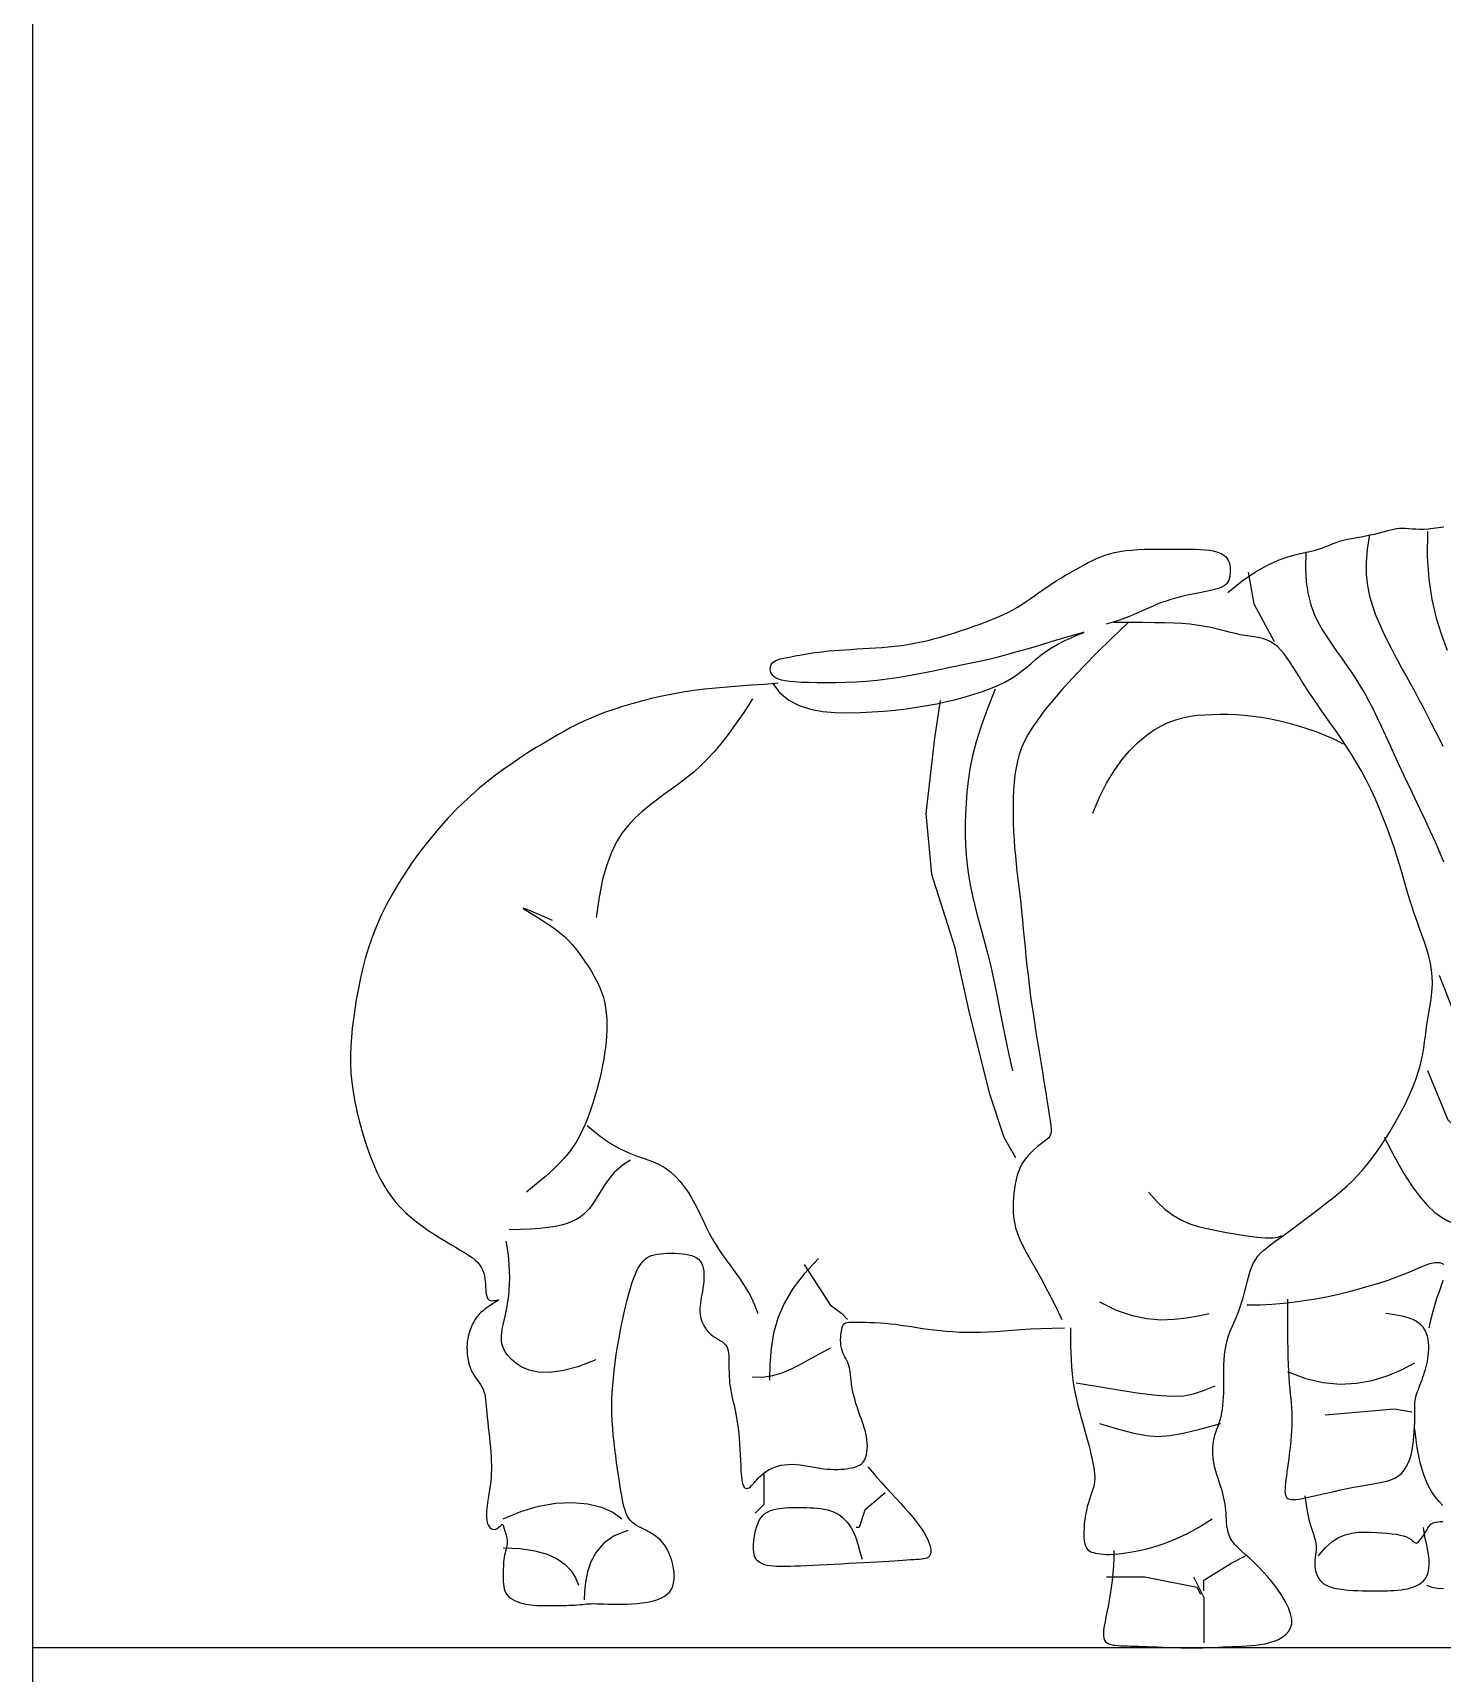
# Model space of a CAD drawing. Extents: x 537 to 6825, y 5093 to 9063.
# Drawn here: x 5334.6 to 5669.6, y 6964.2 to 7354 of the extents above; entities that cross this region are included whole.
import ezdxf

# ---------------------------------------------------------------- set-up
doc = ezdxf.new("R2010")
doc.units = 0
doc.header["$LTSCALE"] = 100
doc.header["$MEASUREMENT"] = 0
for name, color, linetype in [('3', 3, 'CONTINUOUS'), ('4', 4, 'CONTINUOUS'), ('7', 7, 'CONTINUOUS')]:
    doc.layers.add(name, color=color, linetype=linetype)

# ---------------------------------------------------------------- blocks, each defined once
blk = doc.blocks.new('-环境-04')
at = {"layer": '3'}
for points in [[(-96.05, 229.18), (-96.07, 223.93), (-95.73, 219.15), (-95.08, 214.82), (-94.18, 210.89), (-93.1, 207.34), (-91.89, 204.11)], [(-108.29, 228.57), (-108.82, 225.49), (-109.04, 222.68), (-108.99, 220.11), (-108.73, 217.74), (-108.28, 215.55), (-107.69, 213.52), (-107, 211.61), (-106.25, 209.81), (-105.48, 208.09), (-104.69, 206.43), (-103.88, 204.82), (-103.05, 203.24), (-102.21, 201.68), (-101.36, 200.12), (-100.49, 198.56), (-99.62, 196.97), (-98.74, 195.35), (-97.85, 193.7), (-96.96, 192.03), (-96.09, 190.36), (-95.22, 188.69), (-94.38, 187.03), (-93.57, 185.41), (-92.78, 183.82)], [(-121.77, 224.9), (-121.86, 221.48), (-121.7, 218.51), (-121.31, 215.94), (-120.75, 213.7), (-120.02, 211.73), (-119.18, 209.98), (-118.26, 208.37), (-117.28, 206.86), (-116.27, 205.38), (-115.26, 203.92), (-114.24, 202.46), (-113.22, 201.01), (-112.21, 199.54), (-111.22, 198.04), (-110.25, 196.51), (-109.32, 194.93), (-108.41, 193.29), (-107.54, 191.6), (-106.67, 189.83), (-105.81, 188), (-104.93, 186.09), (-104.02, 184.09), (-103.07, 182.01), (-102.07, 179.84), (-101.01, 177.58), (-99.9, 175.26), (-98.76, 172.89), (-97.63, 170.5), (-96.51, 168.14), (-95.44, 165.81), (-94.43, 163.55), (-93.5, 161.39), (-92.67, 159.35)], [(-134.01, 220.62), (-132.79, 213.89), (-128.5, 205.94)], [(-159.35, 209.94), (-162.84, 206.63), (-165.97, 203.56), (-168.77, 200.73), (-171.25, 198.11), (-173.44, 195.7), (-175.34, 193.49), (-176.98, 191.46), (-178.38, 189.61), (-179.55, 187.9), (-180.52, 186.32), (-181.31, 184.84), (-181.94, 183.42), (-182.44, 182.03), (-182.82, 180.64), (-183.11, 179.22), (-183.33, 177.73), (-183.5, 176.16), (-183.62, 174.51), (-183.7, 172.79), (-183.74, 171.04), (-183.74, 169.27), (-183.7, 167.48), (-183.63, 165.71), (-183.53, 163.97), (-183.4, 162.27), (-183.25, 160.61), (-183.08, 158.97), (-182.9, 157.33), (-182.7, 155.69), (-182.5, 154.04), (-182.3, 152.35), (-182.1, 150.62), (-181.92, 148.83), (-181.74, 147), (-181.56, 145.12), (-181.38, 143.2), (-181.19, 141.26), (-181, 139.29), (-180.79, 137.31), (-180.57, 135.33), (-180.33, 133.34), (-180.08, 131.35), (-179.8, 129.35), (-179.51, 127.34), (-179.21, 125.32), (-178.89, 123.27), (-178.57, 121.21), (-178.23, 119.12), (-177.88, 117.01), (-177.53, 114.91), (-177.19, 112.85), (-176.86, 110.88), (-176.56, 109.02), (-176.29, 107.32), (-176.06, 105.82), (-175.88, 104.55), (-175.76, 103.53), (-175.69, 102.73), (-175.7, 102.12), (-175.78, 101.65), (-175.93, 101.29), (-176.17, 100.98), (-176.49, 100.68), (-176.9, 100.37), (-177.4, 99.99), (-177.98, 99.55), (-178.61, 99.04), (-179.26, 98.48), (-179.92, 97.86), (-180.56, 97.18), (-181.16, 96.46), (-181.7, 95.68), (-182.15, 94.85), (-182.53, 93.98), (-182.84, 93.08), (-183.09, 92.15), (-183.28, 91.19), (-183.43, 90.22), (-183.55, 89.23), (-183.64, 88.24), (-183.7, 87.24), (-183.73, 86.24), (-183.71, 85.21), (-183.62, 84.16), (-183.45, 83.07), (-183.19, 81.93), (-182.81, 80.73), (-182.31, 79.47), (-181.66, 78.12), (-180.88, 76.65), (-179.96, 75.01), (-178.9, 73.15), (-177.72, 71.02), (-176.41, 68.58), (-174.98, 65.77), (-173.43, 62.55)], [(-187.51, 195.87), (-189.17, 191.75), (-190.49, 188.06), (-191.53, 184.74), (-192.3, 181.74), (-192.87, 179), (-193.26, 176.46), (-193.52, 174.07), (-193.69, 171.77), (-193.8, 169.51), (-193.85, 167.28), (-193.84, 165.09), (-193.77, 162.92), (-193.64, 160.78), (-193.44, 158.66), (-193.17, 156.57), (-192.82, 154.49), (-192.4, 152.44), (-191.92, 150.39), (-191.4, 148.34), (-190.84, 146.29), (-190.26, 144.22), (-189.68, 142.13), (-189.12, 140), (-188.58, 137.83), (-188.09, 135.59), (-187.61, 133.27), (-187.12, 130.82), (-186.61, 128.19), (-186.05, 125.35), (-185.42, 122.25), (-184.69, 118.87), (-183.84, 115.15)], [(-238.89, 193.81), (-240.74, 190.96), (-242.44, 188.45), (-244.04, 186.25), (-245.54, 184.3), (-247, 182.58), (-248.43, 181.03), (-249.86, 179.63), (-251.32, 178.33), (-252.85, 177.1), (-254.41, 175.9), (-256.01, 174.74), (-257.61, 173.57), (-259.21, 172.39), (-260.77, 171.17), (-262.3, 169.89), (-263.76, 168.54), (-265.14, 167.08), (-266.44, 165.44), (-267.64, 163.55), (-268.74, 161.33), (-269.73, 158.7), (-270.6, 155.58), (-271.35, 151.89), (-271.97, 147.56)], [(-199.15, 193.43), (-200.37, 185.48), (-202.21, 169.58), (-200.99, 156.73), (-196.09, 141.44), (-193.02, 127.38), (-188.74, 110.25), (-185.68, 101.08), (-183.23, 96.8)], [(-166.88, 169.61), (-165.45, 172.99), (-163.94, 175.97), (-162.36, 178.6), (-160.73, 180.88), (-159.07, 182.85), (-157.39, 184.53), (-155.72, 185.94), (-154.08, 187.11), (-152.46, 188.06), (-150.88, 188.81), (-149.32, 189.39), (-147.77, 189.83), (-146.23, 190.14), (-144.68, 190.34), (-143.11, 190.46), (-141.52, 190.53), (-139.89, 190.56), (-138.23, 190.55), (-136.53, 190.48), (-134.78, 190.36), (-132.99, 190.18), (-131.15, 189.93), (-129.26, 189.6), (-127.31, 189.19), (-125.31, 188.68), (-123.31, 188.11), (-121.35, 187.49), (-119.48, 186.83), (-117.76, 186.16), (-116.23, 185.5), (-114.95, 184.87), (-113.96, 184.29)], [(-281.2, 146.95), (-284.57, 148.43), (-286.56, 149.26), (-287.39, 149.54), (-287.3, 149.38), (-286.51, 148.87), (-285.25, 148.11), (-283.75, 147.2), (-282.22, 146.23), (-280.87, 145.3), (-279.7, 144.4), (-278.68, 143.53), (-277.8, 142.68), (-277.01, 141.83), (-276.3, 140.97), (-275.63, 140.1), (-274.98, 139.2), (-274.32, 138.27), (-273.67, 137.29), (-273.04, 136.29), (-272.43, 135.25), (-271.85, 134.19), (-271.33, 133.1), (-270.87, 131.98), (-270.49, 130.84), (-270.18, 129.69), (-269.96, 128.51), (-269.81, 127.33), (-269.72, 126.13), (-269.69, 124.92), (-269.71, 123.7), (-269.78, 122.48), (-269.87, 121.26), (-270, 120.04), (-270.16, 118.81), (-270.35, 117.57), (-270.58, 116.32), (-270.83, 115.05), (-271.12, 113.75), (-271.45, 112.43), (-271.81, 111.07), (-272.22, 109.68), (-272.66, 108.26), (-273.14, 106.83), (-273.66, 105.41), (-274.23, 104.01), (-274.84, 102.64), (-275.5, 101.32), (-276.2, 100.06), (-276.96, 98.87), (-277.8, 97.72), (-278.77, 96.56), (-279.89, 95.37), (-281.21, 94.1), (-282.76, 92.72), (-284.58, 91.19), (-286.71, 89.46)], [(-93.55, 135.34), (-88.04, 121.28), (-80.69, 110.88), (-73.35, 104.76), (-68.45, 104.15), (-64.77, 104.15), (-62.32, 104.76)], [(-96, 115.16), (-91.72, 104.76), (-85.59, 98.65), (-79.47, 93.75), (-73.96, 93.75), (-70.28, 95.59)], [(-273.85, 103.53), (-271.41, 101.49), (-269.14, 99.91), (-267.03, 98.71), (-265.07, 97.8), (-263.25, 97.09), (-261.58, 96.5), (-260.05, 95.93), (-258.65, 95.32), (-257.37, 94.59), (-256.21, 93.73), (-255.15, 92.77), (-254.18, 91.72), (-253.31, 90.6), (-252.51, 89.44), (-251.77, 88.23), (-251.1, 87.01), (-250.47, 85.79), (-249.86, 84.56), (-249.27, 83.32), (-248.66, 82.08), (-248.02, 80.81), (-247.32, 79.52), (-246.55, 78.21), (-245.69, 76.87), (-244.72, 75.5), (-243.67, 74.07), (-242.58, 72.59), (-241.48, 71.03), (-240.41, 69.38), (-239.4, 67.63), (-238.5, 65.77), (-237.73, 63.77)], [(-105.19, 101.09), (-103, 96.9), (-101.02, 93.42), (-99.2, 90.59), (-97.53, 88.33), (-95.98, 86.55), (-94.51, 85.18), (-93.1, 84.15), (-91.72, 83.36), (-90.34, 82.76), (-88.96, 82.34), (-87.58, 82.1), (-86.2, 82.06), (-84.83, 82.22), (-83.45, 82.58), (-82.07, 83.17), (-80.69, 83.97)], [(-264.67, 96.19), (-265.96, 95.43), (-267.1, 94.56), (-268.11, 93.6), (-268.99, 92.59), (-269.78, 91.54), (-270.48, 90.49), (-271.12, 89.46), (-271.71, 88.49), (-272.27, 87.59), (-272.83, 86.78), (-273.39, 86.03), (-273.99, 85.35), (-274.63, 84.74), (-275.35, 84.18), (-276.16, 83.69), (-277.07, 83.24), (-278.11, 82.85), (-279.3, 82.5), (-280.65, 82.2), (-282.18, 81.95), (-283.9, 81.76), (-285.83, 81.62), (-287.99, 81.54), (-290.39, 81.51)], [(-155.06, 89.46), (-153.26, 87.4), (-151.52, 85.76), (-149.81, 84.49), (-148.09, 83.52), (-146.35, 82.78), (-144.55, 82.21), (-142.67, 81.76), (-140.67, 81.36), (-138.54, 80.95), (-136.36, 80.57), (-134.21, 80.22), (-132.17, 79.96), (-130.33, 79.8), (-128.78, 79.79), (-127.61, 79.94), (-126.89, 80.29)], [(-95.66, 60.72), (-95.22, 62.64), (-94.8, 64.31), (-94.4, 65.76), (-94.02, 67.02), (-93.66, 68.12), (-93.31, 69.1), (-92.98, 69.98), (-92.65, 70.81)], [(-272.02, 53.99), (-275.86, 52.5), (-279.14, 51.63), (-281.92, 51.28), (-284.25, 51.37), (-286.16, 51.79), (-287.71, 52.46), (-288.95, 53.27), (-289.93, 54.14), (-290.69, 54.98), (-291.25, 55.79), (-291.64, 56.57), (-291.89, 57.35), (-292, 58.11), (-292.02, 58.89), (-291.95, 59.69), (-291.82, 60.51), (-291.65, 61.37), (-291.45, 62.27), (-291.24, 63.22), (-291.02, 64.21), (-290.81, 65.26), (-290.62, 66.35), (-290.46, 67.5), (-290.34, 68.72), (-290.27, 69.99), (-290.25, 71.3), (-290.27, 72.64), (-290.34, 73.99), (-290.45, 75.32), (-290.6, 76.62), (-290.79, 77.88), (-291, 79.06)], [(-224.87, 75.39), (-227.95, 72.21), (-230.37, 69.06), (-232.2, 65.92), (-233.52, 62.78), (-234.4, 59.61), (-234.94, 56.39), (-235.21, 53.09), (-235.28, 49.71)], [(-227.93, 74.17), (-222.42, 65.61), (-219.97, 63.77), (-218.74, 62.55)], [(-165.47, 66.22), (-161.91, 64.48), (-158.56, 63.34), (-155.42, 62.7), (-152.46, 62.47), (-149.67, 62.56), (-147.04, 62.87), (-144.56, 63.3), (-142.2, 63.77)], [(-222.42, 56.43), (-224.63, 55.27), (-226.72, 54.1), (-228.73, 52.99), (-230.68, 52), (-232.64, 51.18), (-234.65, 50.59), (-236.73, 50.28), (-238.95, 50.32)], [(-125.67, 51.54), (-121.82, 50.04), (-118.1, 49.16), (-114.5, 48.84), (-111.05, 49.02), (-107.73, 49.62), (-104.57, 50.6), (-101.56, 51.87), (-98.72, 53.38)], [(-170.37, 49.1), (-163.08, 47.89), (-157.51, 47.02), (-153.32, 46.48), (-150.16, 46.27), (-147.69, 46.37), (-145.57, 46.77), (-143.44, 47.48), (-140.97, 48.48)], [(-117.71, 42.37), (-103.01, 43.59), (-99.33, 42.98)], [(-165.47, 40.53), (-161.4, 39.33), (-158.18, 38.47), (-155.5, 37.95), (-153.07, 37.78), (-150.58, 37.95), (-147.73, 38.47), (-144.22, 39.33), (-139.75, 40.53)], [(-236.5, 30.14), (-236.5, 27.08), (-236.5, 23.41), (-238.34, 21.57)], [(-210.78, 25.85), (-215.07, 22.19), (-216.29, 18.52), (-216.91, 18.52)], [(-291.61, 20.35), (-287.9, 21.93), (-284.16, 23.02), (-280.49, 23.63), (-276.99, 23.79), (-273.75, 23.52), (-270.86, 22.84), (-268.41, 21.78), (-266.51, 20.35)], [(-265.28, 17.9), (-268.14, 16.75), (-270.33, 15.18), (-271.96, 13.31), (-273.09, 11.25), (-273.82, 9.11), (-274.24, 6.98), (-274.42, 4.99), (-274.47, 3.23)], [(-119.1, 12.49), (-117.71, 14.19), (-116.29, 15.46), (-114.86, 16.37), (-113.44, 16.97), (-112.03, 17.33), (-110.65, 17.5), (-109.3, 17.54), (-108.01, 17.51), (-106.78, 17.46), (-105.62, 17.39), (-104.54, 17.31), (-103.53, 17.2), (-102.62, 17.08), (-101.8, 16.92), (-101.09, 16.74), (-100.48, 16.53), (-99.98, 16.29), (-99.58, 16.03), (-99.26, 15.78), (-98.99, 15.55), (-98.77, 15.37), (-98.57, 15.26), (-98.37, 15.23), (-98.15, 15.31), (-97.9, 15.5), (-97.63, 15.8), (-97.34, 16.18), (-97.05, 16.61), (-96.75, 17.06), (-96.46, 17.53), (-96.19, 17.97), (-95.94, 18.36), (-95.73, 18.7), (-95.53, 18.97), (-95.34, 19.19), (-95.13, 19.36), (-94.9, 19.49), (-94.62, 19.59), (-94.28, 19.66), (-93.86, 19.71), (-93.36, 19.75), (-92.79, 19.76)], [(-291.61, 14.23), (-287.99, 14.07), (-284.91, 13.59), (-282.32, 12.85), (-280.21, 11.87), (-278.52, 10.68), (-277.23, 9.33), (-276.3, 7.86), (-275.69, 6.28)], [(-143.36, 5.15), (-143.36, 7.35), (-137.47, 11.02), (-134.53, 12.49)], [(-163.94, 8.09), (-155.85, 8.09), (-144.83, 5.88), (-144.09, 4.42)], [(-145.56, 8.09), (-143.36, 3.68), (-143.36, 0.01), (-143.36, -4.39), (-143.36, -5.86)]]:
    blk.add_lwpolyline(points, dxfattribs=at)
at = {"layer": '7'}
for points in [[(-138.3, 216.34), (-135.23, 218.79), (-132.43, 220.68), (-129.9, 222.11), (-127.63, 223.15), (-125.61, 223.88), (-123.83, 224.38), (-122.28, 224.72), (-120.95, 225), (-119.82, 225.27), (-118.87, 225.55), (-118.05, 225.83), (-117.33, 226.11), (-116.66, 226.38), (-116.01, 226.65), (-115.35, 226.9), (-114.62, 227.14), (-113.81, 227.36), (-112.93, 227.56), (-111.99, 227.76), (-111.02, 227.94), (-110.05, 228.12), (-109.08, 228.3), (-108.15, 228.48), (-107.27, 228.67), (-106.47, 228.86), (-105.73, 229.06), (-105.04, 229.25), (-104.39, 229.43), (-103.77, 229.59), (-103.17, 229.73), (-102.57, 229.83), (-101.97, 229.89), (-101.34, 229.91), (-100.69, 229.89), (-100.01, 229.85), (-99.29, 229.8), (-98.52, 229.76), (-97.69, 229.73), (-96.8, 229.74), (-95.84, 229.79), (-94.81, 229.89), (-93.73, 230.04), (-92.6, 230.22)], [(-234.66, 197.1), (-233.1, 195.07), (-231.19, 193.52), (-229, 192.39), (-226.6, 191.63), (-224.05, 191.16), (-221.4, 190.93), (-218.73, 190.87), (-216.09, 190.93), (-213.53, 191.05), (-211.07, 191.23), (-208.69, 191.45), (-206.38, 191.71), (-204.15, 192.03), (-201.98, 192.39), (-199.87, 192.79), (-197.82, 193.22), (-195.82, 193.7), (-193.88, 194.22), (-192.01, 194.77), (-190.22, 195.37), (-188.53, 196), (-186.94, 196.66), (-185.48, 197.37), (-184.15, 198.12), (-182.95, 198.9), (-181.86, 199.71), (-180.84, 200.54), (-179.86, 201.38), (-178.88, 202.22), (-177.86, 203.05), (-176.77, 203.86), (-175.57, 204.64), (-174.25, 205.38), (-172.89, 206.07), (-171.57, 206.67), (-170.41, 207.18), (-169.48, 207.56), (-168.9, 207.81), (-168.75, 207.89), (-169.14, 207.8), (-170.13, 207.52), (-171.63, 207.07), (-173.54, 206.5), (-175.74, 205.84), (-178.11, 205.13), (-180.55, 204.42), (-182.94, 203.73), (-185.17, 203.11), (-187.14, 202.59), (-188.89, 202.15), (-190.46, 201.78), (-191.9, 201.47), (-193.27, 201.19), (-194.61, 200.92), (-195.97, 200.65), (-197.41, 200.36), (-198.97, 200.04), (-200.63, 199.69), (-202.41, 199.32), (-204.28, 198.96), (-206.23, 198.6), (-208.26, 198.27), (-210.36, 197.97), (-212.52, 197.71), (-214.72, 197.51), (-216.93, 197.36), (-219.12, 197.26), (-221.26, 197.2), (-223.3, 197.18), (-225.22, 197.19), (-226.98, 197.24), (-228.54, 197.3), (-229.88, 197.39), (-231.02, 197.5), (-231.96, 197.63), (-232.74, 197.79), (-233.37, 197.97), (-233.87, 198.19), (-234.26, 198.44), (-234.56, 198.73), (-234.8, 199.05), (-234.96, 199.4), (-235.06, 199.77), (-235.1, 200.14), (-235.06, 200.51), (-234.96, 200.86), (-234.8, 201.19), (-234.56, 201.48), (-234.26, 201.73), (-233.9, 201.93), (-233.48, 202.1), (-233.02, 202.25), (-232.51, 202.37), (-231.96, 202.48), (-231.39, 202.59), (-230.79, 202.7), (-230.16, 202.82), (-229.52, 202.95), (-228.84, 203.08), (-228.12, 203.21), (-227.36, 203.35), (-226.55, 203.48), (-225.69, 203.6), (-224.76, 203.72), (-223.78, 203.83), (-222.73, 203.94), (-221.62, 204.03), (-220.47, 204.12), (-219.27, 204.2), (-218.03, 204.28), (-216.77, 204.36), (-215.48, 204.44), (-214.17, 204.51), (-212.84, 204.6), (-211.49, 204.69), (-210.13, 204.81), (-208.76, 204.94), (-207.37, 205.11), (-205.97, 205.31), (-204.56, 205.56), (-203.14, 205.85), (-201.71, 206.18), (-200.29, 206.55), (-198.87, 206.95), (-197.46, 207.37), (-196.06, 207.81), (-194.68, 208.26), (-193.33, 208.72), (-192.01, 209.18), (-190.71, 209.64), (-189.46, 210.11), (-188.24, 210.58), (-187.06, 211.07), (-185.92, 211.58), (-184.84, 212.1), (-183.8, 212.64), (-182.82, 213.2), (-181.88, 213.79), (-180.97, 214.39), (-180.08, 215), (-179.2, 215.62), (-178.32, 216.25), (-177.42, 216.88), (-176.51, 217.51), (-175.56, 218.14), (-174.58, 218.76), (-173.59, 219.37), (-172.6, 219.96), (-171.6, 220.54), (-170.61, 221.1), (-169.65, 221.63), (-168.71, 222.15), (-167.81, 222.63), (-166.93, 223.08), (-166.05, 223.5), (-165.17, 223.88), (-164.25, 224.22), (-163.29, 224.52), (-162.26, 224.78), (-161.16, 225), (-159.97, 225.17), (-158.7, 225.29), (-157.36, 225.38), (-155.98, 225.45), (-154.57, 225.48), (-153.15, 225.5), (-151.74, 225.51), (-150.34, 225.51), (-148.99, 225.51), (-147.68, 225.5), (-146.42, 225.49), (-145.24, 225.46), (-144.13, 225.41), (-143.11, 225.34), (-142.18, 225.24), (-141.36, 225.1), (-140.65, 224.93), (-140.05, 224.72), (-139.54, 224.48), (-139.12, 224.21), (-138.77, 223.91), (-138.49, 223.58), (-138.27, 223.23), (-138.1, 222.86), (-137.96, 222.47), (-137.86, 222.06), (-137.8, 221.65), (-137.76, 221.23), (-137.76, 220.81), (-137.78, 220.39), (-137.83, 219.99), (-137.89, 219.6), (-137.98, 219.22), (-138.1, 218.87), (-138.27, 218.54), (-138.5, 218.22), (-138.81, 217.92), (-139.21, 217.65), (-139.72, 217.39), (-140.34, 217.15), (-141.09, 216.93), (-141.96, 216.72), (-142.91, 216.52), (-143.94, 216.32), (-145.01, 216.12), (-146.11, 215.9), (-147.21, 215.67), (-148.3, 215.42), (-149.35, 215.14), (-150.37, 214.83), (-151.35, 214.5), (-152.29, 214.16), (-153.21, 213.81), (-154.09, 213.45), (-154.93, 213.08), (-155.75, 212.72), (-156.55, 212.36), (-157.35, 211.99), (-158.18, 211.63), (-159.08, 211.26), (-160.08, 210.87), (-161.22, 210.47), (-162.52, 210.05), (-164.02, 209.61)], [(-162.41, 13.62), (-162.43, 12.02), (-162.51, 10.43), (-162.63, 8.86), (-162.79, 7.33), (-162.97, 5.85), (-163.18, 4.42), (-163.4, 3.07), (-163.63, 1.8), (-163.86, 0.62), (-164.08, -0.46), (-164.27, -1.44), (-164.44, -2.33), (-164.56, -3.12), (-164.62, -3.82), (-164.62, -4.42), (-164.55, -4.93), (-164.39, -5.34), (-164.16, -5.67), (-163.85, -5.92), (-163.48, -6.11), (-163.05, -6.25), (-162.57, -6.35), (-162.05, -6.41), (-161.49, -6.46), (-160.9, -6.49), (-160.27, -6.52), (-159.6, -6.54), (-158.89, -6.56), (-158.11, -6.58), (-157.27, -6.6), (-156.36, -6.63), (-155.36, -6.66), (-154.29, -6.7), (-153.15, -6.75), (-151.95, -6.8), (-150.72, -6.85), (-149.47, -6.9), (-148.22, -6.93), (-146.98, -6.96), (-145.77, -6.97), (-144.61, -6.96), (-143.49, -6.93), (-142.4, -6.9), (-141.34, -6.85), (-140.31, -6.8), (-139.3, -6.75), (-138.3, -6.7), (-137.3, -6.66), (-136.31, -6.63), (-135.31, -6.59), (-134.32, -6.55), (-133.33, -6.48), (-132.35, -6.39), (-131.37, -6.26), (-130.4, -6.08), (-129.44, -5.85), (-128.5, -5.54), (-127.59, -5.17), (-126.75, -4.7), (-126.02, -4.15), (-125.43, -3.5), (-124.99, -2.73), (-124.76, -1.86), (-124.75, -0.85), (-124.99, 0.28), (-125.45, 1.51), (-126.09, 2.82), (-126.89, 4.16), (-127.8, 5.5), (-128.79, 6.82), (-129.83, 8.08), (-130.87, 9.24), (-131.89, 10.29), (-132.87, 11.23), (-133.79, 12.08), (-134.66, 12.86), (-135.45, 13.58), (-136.17, 14.26), (-136.79, 14.91), (-137.3, 15.56), (-137.7, 16.21), (-138.01, 16.88), (-138.23, 17.54), (-138.38, 18.21), (-138.49, 18.88), (-138.55, 19.54), (-138.59, 20.21), (-138.63, 20.86), (-138.67, 21.51), (-138.73, 22.15), (-138.8, 22.78), (-138.88, 23.42), (-138.99, 24.06), (-139.12, 24.72), (-139.27, 25.38), (-139.44, 26.06), (-139.65, 26.76), (-139.87, 27.47), (-140.11, 28.19), (-140.35, 28.93), (-140.58, 29.66), (-140.81, 30.4), (-141.01, 31.14), (-141.18, 31.87), (-141.31, 32.59), (-141.41, 33.3), (-141.47, 34), (-141.48, 34.7), (-141.47, 35.38), (-141.41, 36.05), (-141.31, 36.72), (-141.18, 37.37), (-141.01, 38.02), (-140.81, 38.66), (-140.59, 39.31), (-140.36, 39.96), (-140.13, 40.63), (-139.92, 41.31), (-139.72, 42.03), (-139.55, 42.78), (-139.41, 43.56), (-139.31, 44.38), (-139.24, 45.23), (-139.19, 46.11), (-139.16, 47.03), (-139.14, 47.96), (-139.14, 48.93), (-139.14, 49.91), (-139.14, 50.91), (-139.13, 51.93), (-139.1, 52.96), (-139.05, 53.99), (-138.96, 55.02), (-138.84, 56.05), (-138.66, 57.06), (-138.42, 58.06), (-138.12, 59.05), (-137.77, 60.02), (-137.38, 60.99), (-136.97, 61.96), (-136.55, 62.94), (-136.13, 63.94), (-135.73, 64.96), (-135.36, 66.02), (-135.04, 67.1), (-134.75, 68.21), (-134.48, 69.32), (-134.21, 70.42), (-133.94, 71.5), (-133.64, 72.52), (-133.3, 73.49), (-132.91, 74.37), (-132.46, 75.17), (-131.94, 75.89), (-131.35, 76.55), (-130.69, 77.18), (-129.97, 77.78), (-129.18, 78.39), (-128.32, 79.01), (-127.4, 79.67), (-126.41, 80.39), (-125.37, 81.15), (-124.28, 81.96), (-123.15, 82.8), (-122, 83.66), (-120.84, 84.53), (-119.68, 85.42), (-118.52, 86.3), (-117.38, 87.18), (-116.26, 88.05), (-115.16, 88.95), (-114.07, 89.87), (-113, 90.82), (-111.93, 91.83), (-110.88, 92.9), (-109.85, 94.05), (-108.82, 95.27), (-107.81, 96.57), (-106.81, 97.93), (-105.84, 99.33), (-104.9, 100.77), (-103.99, 102.23), (-103.12, 103.7), (-102.29, 105.16), (-101.51, 106.6), (-100.79, 108.02), (-100.11, 109.43), (-99.49, 110.81), (-98.92, 112.18), (-98.42, 113.53), (-97.98, 114.86), (-97.6, 116.17), (-97.29, 117.46), (-97.03, 118.73), (-96.81, 119.99), (-96.63, 121.24), (-96.47, 122.47), (-96.31, 123.7), (-96.15, 124.93), (-95.97, 126.15), (-95.76, 127.38), (-95.55, 128.61), (-95.35, 129.85), (-95.18, 131.11), (-95.05, 132.39), (-94.99, 133.71), (-95.02, 135.06), (-95.15, 136.45), (-95.4, 137.89), (-95.75, 139.36), (-96.19, 140.86), (-96.68, 142.37), (-97.21, 143.89), (-97.76, 145.41), (-98.31, 146.91), (-98.82, 148.38), (-99.3, 149.81), (-99.74, 151.23), (-100.17, 152.65), (-100.58, 154.1), (-101.01, 155.58), (-101.47, 157.13), (-101.96, 158.77), (-102.5, 160.5), (-103.11, 162.36), (-103.78, 164.31), (-104.51, 166.34), (-105.31, 168.42), (-106.16, 170.52), (-107.06, 172.62), (-108.02, 174.69), (-109.03, 176.71), (-110.08, 178.66), (-111.17, 180.53), (-112.28, 182.32), (-113.38, 184.03), (-114.47, 185.64), (-115.53, 187.18), (-116.55, 188.62), (-117.5, 189.96), (-118.38, 191.22), (-119.2, 192.39), (-119.96, 193.5), (-120.66, 194.55), (-121.34, 195.57), (-121.98, 196.56), (-122.6, 197.54), (-123.22, 198.52), (-123.83, 199.53), (-124.45, 200.53), (-125.07, 201.51), (-125.72, 202.45), (-126.38, 203.33), (-127.06, 204.14), (-127.78, 204.86), (-128.52, 205.46), (-129.31, 205.93), (-130.13, 206.29), (-130.98, 206.56), (-131.87, 206.77), (-132.78, 206.93), (-133.72, 207.08), (-134.68, 207.22), (-135.67, 207.39), (-136.67, 207.61), (-137.71, 207.85), (-138.77, 208.13), (-139.88, 208.41), (-141.04, 208.7), (-142.26, 208.97), (-143.55, 209.22), (-144.9, 209.43), (-146.35, 209.6), (-147.92, 209.73), (-149.66, 209.82), (-151.61, 209.88), (-153.81, 209.91), (-156.32, 209.93), (-159.17, 209.94), (-162.41, 209.94)], [(-233.44, 197.1), (-236.34, 196.88), (-239.09, 196.68), (-241.71, 196.49), (-244.22, 196.29), (-246.64, 196.07), (-248.98, 195.83), (-251.28, 195.55), (-253.55, 195.21), (-255.8, 194.82), (-258.02, 194.37), (-260.21, 193.88), (-262.34, 193.35), (-264.39, 192.78), (-266.36, 192.19), (-268.23, 191.59), (-269.98, 190.98), (-271.6, 190.37), (-273.11, 189.75), (-274.55, 189.11), (-275.93, 188.45), (-277.3, 187.75), (-278.66, 187.01), (-280.06, 186.22), (-281.51, 185.38), (-283.04, 184.46), (-284.65, 183.49), (-286.31, 182.44), (-288.02, 181.34), (-289.75, 180.17), (-291.5, 178.94), (-293.25, 177.65), (-294.98, 176.3), (-296.69, 174.9), (-298.37, 173.43), (-300.02, 171.9), (-301.65, 170.3), (-303.26, 168.63), (-304.84, 166.89), (-306.4, 165.06), (-307.94, 163.16), (-309.46, 161.16), (-310.95, 159.1), (-312.39, 156.97), (-313.77, 154.78), (-315.08, 152.56), (-316.31, 150.3), (-317.44, 148.02), (-318.45, 145.73), (-319.35, 143.43), (-320.13, 141.15), (-320.81, 138.88), (-321.4, 136.64), (-321.91, 134.43), (-322.34, 132.27), (-322.72, 130.15), (-323.05, 128.09), (-323.33, 126.1), (-323.57, 124.15), (-323.76, 122.24), (-323.89, 120.36), (-323.95, 118.47), (-323.94, 116.58), (-323.84, 114.66), (-323.66, 112.7), (-323.38, 110.69), (-323.02, 108.64), (-322.59, 106.58), (-322.09, 104.53), (-321.54, 102.52), (-320.95, 100.56), (-320.32, 98.68), (-319.68, 96.9), (-319.02, 95.24), (-318.35, 93.69), (-317.64, 92.25), (-316.9, 90.9), (-316.11, 89.63), (-315.26, 88.43), (-314.34, 87.29), (-313.35, 86.2), (-312.28, 85.15), (-311.14, 84.14), (-309.94, 83.17), (-308.72, 82.25), (-307.48, 81.37), (-306.25, 80.55), (-305.03, 79.78), (-303.86, 79.06), (-302.74, 78.4), (-301.69, 77.79), (-300.7, 77.21), (-299.79, 76.67), (-298.96, 76.14), (-298.22, 75.62), (-297.57, 75.1), (-297.02, 74.58), (-296.58, 74.03), (-296.22, 73.47), (-295.95, 72.9), (-295.75, 72.32), (-295.6, 71.74), (-295.5, 71.15), (-295.43, 70.57), (-295.39, 69.99), (-295.35, 69.42), (-295.32, 68.88), (-295.27, 68.36), (-295.21, 67.89), (-295.12, 67.47), (-294.99, 67.11), (-294.81, 66.83), (-294.57, 66.63), (-294.28, 66.52), (-293.94, 66.48), (-293.59, 66.5), (-293.26, 66.55), (-292.97, 66.61), (-292.75, 66.66), (-292.63, 66.67), (-292.63, 66.63), (-292.78, 66.51), (-293.06, 66.33), (-293.43, 66.1), (-293.88, 65.81), (-294.38, 65.49), (-294.9, 65.14), (-295.42, 64.77), (-295.9, 64.38), (-296.33, 64), (-296.71, 63.62), (-297.05, 63.23), (-297.34, 62.84), (-297.6, 62.45), (-297.84, 62.05), (-298.05, 61.64), (-298.25, 61.22), (-298.43, 60.8), (-298.61, 60.36), (-298.77, 59.9), (-298.91, 59.43), (-299.03, 58.93), (-299.14, 58.4), (-299.22, 57.84), (-299.27, 57.25), (-299.29, 56.62), (-299.28, 55.96), (-299.24, 55.29), (-299.17, 54.6), (-299.05, 53.91), (-298.89, 53.24), (-298.7, 52.58), (-298.45, 51.95), (-298.16, 51.36), (-297.84, 50.79), (-297.49, 50.26), (-297.14, 49.74), (-296.79, 49.24), (-296.46, 48.75), (-296.16, 48.26), (-295.9, 47.77), (-295.7, 47.27), (-295.54, 46.74), (-295.43, 46.19), (-295.34, 45.6), (-295.27, 44.97), (-295.21, 44.27), (-295.15, 43.51), (-295.08, 42.67), (-295, 41.75), (-294.9, 40.77), (-294.79, 39.73), (-294.67, 38.66), (-294.56, 37.58), (-294.45, 36.5), (-294.35, 35.44), (-294.27, 34.42), (-294.2, 33.45), (-294.15, 32.53), (-294.13, 31.65), (-294.13, 30.79), (-294.15, 29.94), (-294.19, 29.1), (-294.27, 28.25), (-294.37, 27.38), (-294.5, 26.49), (-294.64, 25.59), (-294.79, 24.68), (-294.93, 23.79), (-295.05, 22.93), (-295.14, 22.11), (-295.19, 21.35), (-295.19, 20.66), (-295.12, 20.05), (-294.99, 19.53), (-294.81, 19.09), (-294.6, 18.73), (-294.36, 18.46), (-294.09, 18.26), (-293.82, 18.15), (-293.55, 18.11), (-293.29, 18.14), (-293.04, 18.24), (-292.8, 18.38), (-292.58, 18.54), (-292.38, 18.72), (-292.2, 18.88), (-292.05, 19.03), (-291.92, 19.13), (-291.82, 19.18), (-291.74, 19.17), (-291.68, 19.12), (-291.63, 19.01), (-291.58, 18.87), (-291.53, 18.68), (-291.48, 18.46), (-291.41, 18.21), (-291.32, 17.93), (-291.23, 17.62), (-291.13, 17.29), (-291.03, 16.95), (-290.94, 16.59), (-290.86, 16.22), (-290.81, 15.84), (-290.8, 15.46), (-290.81, 15.08), (-290.86, 14.69), (-290.94, 14.3), (-291.03, 13.9), (-291.13, 13.5), (-291.23, 13.08), (-291.32, 12.65), (-291.41, 12.2), (-291.48, 11.73), (-291.53, 11.24), (-291.56, 10.75), (-291.59, 10.23), (-291.6, 9.71), (-291.61, 9.19), (-291.61, 8.65), (-291.61, 8.12), (-291.61, 7.58), (-291.6, 7.06), (-291.57, 6.54), (-291.51, 6.03), (-291.41, 5.54), (-291.27, 5.08), (-291.07, 4.65), (-290.8, 4.25), (-290.45, 3.88), (-290.05, 3.56), (-289.58, 3.27), (-289.07, 3.01), (-288.53, 2.79), (-287.97, 2.6), (-287.39, 2.44), (-286.82, 2.31), (-286.25, 2.21), (-285.68, 2.13), (-285.11, 2.08), (-284.53, 2.04), (-283.94, 2.02), (-283.33, 2.01), (-282.69, 2), (-282.02, 2), (-281.31, 2), (-280.58, 2), (-279.84, 2.01), (-279.1, 2.02), (-278.37, 2.03), (-277.67, 2.05), (-277.01, 2.07), (-276.41, 2.11), (-275.86, 2.15), (-275.37, 2.2), (-274.9, 2.25), (-274.45, 2.3), (-274, 2.34), (-273.52, 2.38), (-273, 2.4), (-272.43, 2.41), (-271.78, 2.4), (-271.05, 2.38), (-270.27, 2.35), (-269.42, 2.32), (-268.51, 2.3), (-267.55, 2.28), (-266.54, 2.28), (-265.49, 2.31), (-264.4, 2.36), (-263.3, 2.45), (-262.2, 2.57), (-261.12, 2.74), (-260.1, 2.96), (-259.14, 3.23), (-258.28, 3.55), (-257.53, 3.94), (-256.9, 4.39), (-256.4, 4.91), (-256.02, 5.48), (-255.74, 6.11), (-255.56, 6.78), (-255.46, 7.49), (-255.44, 8.25), (-255.48, 9.04), (-255.59, 9.85), (-255.75, 10.68), (-255.97, 11.51), (-256.24, 12.34), (-256.56, 13.13), (-256.93, 13.9), (-257.36, 14.61), (-257.83, 15.25), (-258.35, 15.83), (-258.91, 16.34), (-259.49, 16.78), (-260.09, 17.18), (-260.69, 17.53), (-261.29, 17.85), (-261.87, 18.14), (-262.42, 18.41), (-262.94, 18.68), (-263.42, 18.95), (-263.87, 19.24), (-264.27, 19.56), (-264.65, 19.93), (-264.99, 20.36), (-265.31, 20.87), (-265.59, 21.47), (-265.84, 22.17), (-266.07, 22.97), (-266.28, 23.87), (-266.48, 24.85), (-266.67, 25.91), (-266.85, 27.05), (-267.03, 28.25), (-267.22, 29.52), (-267.42, 30.85), (-267.62, 32.23), (-267.81, 33.64), (-268, 35.09), (-268.17, 36.57), (-268.33, 38.05), (-268.45, 39.55), (-268.55, 41.04), (-268.61, 42.53), (-268.62, 44.02), (-268.61, 45.51), (-268.55, 47.02), (-268.45, 48.55), (-268.32, 50.12), (-268.15, 51.72), (-267.94, 53.38), (-267.69, 55.08), (-267.41, 56.82), (-267.1, 58.57), (-266.77, 60.31), (-266.43, 62), (-266.08, 63.64), (-265.73, 65.19), (-265.38, 66.63), (-265.04, 67.94), (-264.71, 69.12), (-264.38, 70.19), (-264.06, 71.14), (-263.73, 71.98), (-263.4, 72.73), (-263.07, 73.39), (-262.73, 73.97), (-262.38, 74.46), (-262.01, 74.89), (-261.62, 75.25), (-261.2, 75.56), (-260.74, 75.81), (-260.23, 76.02), (-259.67, 76.18), (-259.06, 76.31), (-258.37, 76.41), (-257.64, 76.48), (-256.87, 76.53), (-256.08, 76.54), (-255.29, 76.53), (-254.51, 76.48), (-253.75, 76.41), (-253.04, 76.31), (-252.38, 76.18), (-251.77, 76.02), (-251.23, 75.81), (-250.75, 75.56), (-250.33, 75.25), (-249.98, 74.89), (-249.69, 74.46), (-249.46, 73.97), (-249.3, 73.4), (-249.2, 72.76), (-249.16, 72.08), (-249.16, 71.37), (-249.19, 70.63), (-249.26, 69.9), (-249.35, 69.17), (-249.46, 68.46), (-249.58, 67.79), (-249.7, 67.15), (-249.81, 66.54), (-249.91, 65.95), (-249.98, 65.38), (-250.02, 64.81), (-250.02, 64.24), (-249.97, 63.67), (-249.87, 63.09), (-249.71, 62.52), (-249.5, 61.95), (-249.25, 61.39), (-248.95, 60.86), (-248.61, 60.36), (-248.24, 59.9), (-247.83, 59.49), (-247.4, 59.14), (-246.95, 58.82), (-246.49, 58.54), (-246.04, 58.28), (-245.62, 58.02), (-245.22, 57.76), (-244.86, 57.47), (-244.56, 57.15), (-244.33, 56.78), (-244.15, 56.37), (-244.02, 55.92), (-243.94, 55.44), (-243.89, 54.93), (-243.86, 54.4), (-243.85, 53.84), (-243.85, 53.27), (-243.85, 52.7), (-243.85, 52.11), (-243.84, 51.52), (-243.82, 50.93), (-243.8, 50.34), (-243.76, 49.75), (-243.71, 49.16), (-243.65, 48.59), (-243.56, 48.02), (-243.46, 47.45), (-243.34, 46.88), (-243.21, 46.29), (-243.07, 45.69), (-242.93, 45.06), (-242.78, 44.4), (-242.63, 43.69), (-242.47, 42.94), (-242.32, 42.14), (-242.18, 41.29), (-242.04, 40.39), (-241.91, 39.44), (-241.79, 38.43), (-241.69, 37.37), (-241.6, 36.25), (-241.54, 35.08), (-241.48, 33.89), (-241.43, 32.69), (-241.37, 31.54), (-241.31, 30.45), (-241.23, 29.46), (-241.13, 28.6), (-240.99, 27.89), (-240.82, 27.37), (-240.62, 27.03), (-240.39, 26.83), (-240.14, 26.76), (-239.87, 26.8), (-239.6, 26.93), (-239.32, 27.13), (-239.05, 27.38), (-238.79, 27.67), (-238.53, 27.97), (-238.25, 28.29), (-237.97, 28.63), (-237.66, 28.98), (-237.32, 29.33), (-236.93, 29.69), (-236.5, 30.03), (-236.01, 30.37), (-235.47, 30.69), (-234.88, 30.99), (-234.24, 31.26), (-233.56, 31.49), (-232.84, 31.67), (-232.09, 31.8), (-231.3, 31.87), (-230.48, 31.88), (-229.64, 31.83), (-228.79, 31.74), (-227.93, 31.61), (-227.07, 31.47), (-226.22, 31.32), (-225.38, 31.18), (-224.56, 31.05), (-223.77, 30.95), (-223.01, 30.88), (-222.27, 30.83), (-221.56, 30.81), (-220.88, 30.81), (-220.21, 30.84), (-219.57, 30.88), (-218.95, 30.95), (-218.35, 31.04), (-217.77, 31.15), (-217.22, 31.3), (-216.71, 31.49), (-216.25, 31.72), (-215.83, 32.01), (-215.47, 32.36), (-215.17, 32.79), (-214.94, 33.28), (-214.76, 33.84), (-214.65, 34.45), (-214.58, 35.09), (-214.57, 35.76), (-214.6, 36.44), (-214.66, 37.12), (-214.76, 37.78), (-214.89, 38.42), (-215.05, 39.03), (-215.22, 39.63), (-215.41, 40.23), (-215.62, 40.82), (-215.84, 41.42), (-216.06, 42.04), (-216.29, 42.67), (-216.52, 43.34), (-216.75, 44.02), (-216.97, 44.73), (-217.17, 45.44), (-217.37, 46.16), (-217.54, 46.87), (-217.7, 47.58), (-217.82, 48.28), (-217.93, 48.96), (-218.01, 49.61), (-218.08, 50.25), (-218.14, 50.85), (-218.21, 51.43), (-218.3, 51.98), (-218.4, 52.49), (-218.54, 52.97), (-218.71, 53.41), (-218.91, 53.83), (-219.12, 54.23), (-219.34, 54.62), (-219.56, 55.03), (-219.76, 55.46), (-219.93, 55.93), (-220.07, 56.43), (-220.16, 56.99), (-220.21, 57.59), (-220.22, 58.21), (-220.2, 58.83), (-220.15, 59.43), (-220.07, 59.99), (-219.98, 60.49), (-219.87, 60.92), (-219.74, 61.26), (-219.6, 61.51), (-219.41, 61.69), (-219.18, 61.81), (-218.87, 61.88), (-218.49, 61.92), (-218.01, 61.94), (-217.42, 61.94), (-216.71, 61.94), (-215.89, 61.93), (-214.98, 61.92), (-214, 61.9), (-212.96, 61.86), (-211.88, 61.81), (-210.77, 61.73), (-209.66, 61.63), (-208.55, 61.5), (-207.45, 61.35), (-206.34, 61.19), (-205.22, 61.01), (-204.08, 60.83), (-202.91, 60.64), (-201.72, 60.47), (-200.47, 60.31), (-199.19, 60.16), (-197.86, 60.04), (-196.48, 59.95), (-195.06, 59.87), (-193.6, 59.83), (-192.1, 59.82), (-190.56, 59.84), (-188.99, 59.9), (-187.38, 59.99), (-185.71, 60.11), (-183.95, 60.25), (-182.07, 60.38), (-180.05, 60.51), (-177.85, 60.62), (-175.45, 60.69), (-172.82, 60.72)], [(-134.24, 65.61), (-131.54, 65.65), (-128.94, 65.77), (-126.43, 65.97), (-124.01, 66.24), (-121.65, 66.57), (-119.34, 66.96), (-117.08, 67.41), (-114.85, 67.9), (-112.64, 68.44), (-110.47, 69.01), (-108.36, 69.61), (-106.32, 70.23), (-104.37, 70.87), (-102.54, 71.51), (-100.84, 72.16), (-99.28, 72.79), (-97.89, 73.41), (-96.64, 73.95), (-95.51, 74.36), (-94.47, 74.57), (-93.5, 74.54), (-92.57, 74.19)], [(-125.67, 66.83), (-125.67, 64.39), (-125.66, 62.12), (-125.65, 60), (-125.64, 58.04), (-125.62, 56.22), (-125.58, 54.53), (-125.53, 52.98), (-125.46, 51.54), (-125.38, 50.22), (-125.28, 49), (-125.17, 47.86), (-125.07, 46.79), (-124.96, 45.77), (-124.87, 44.79), (-124.8, 43.83), (-124.75, 42.88), (-124.72, 41.92), (-124.72, 40.95), (-124.75, 39.97), (-124.8, 38.99), (-124.86, 38), (-124.95, 37.01), (-125.05, 36.02), (-125.16, 35.03), (-125.27, 34.04), (-125.4, 33.05), (-125.53, 32.09), (-125.65, 31.16), (-125.77, 30.26), (-125.89, 29.41), (-125.99, 28.62), (-126.07, 27.89), (-126.14, 27.24), (-126.18, 26.67), (-126.19, 26.16), (-126.16, 25.73), (-126.09, 25.36), (-125.97, 25.06), (-125.8, 24.81), (-125.56, 24.63), (-125.26, 24.51), (-124.88, 24.44), (-124.43, 24.42), (-123.88, 24.45), (-123.24, 24.53), (-122.49, 24.66), (-121.64, 24.83), (-120.66, 25.04), (-119.57, 25.29), (-118.38, 25.56), (-117.11, 25.86), (-115.78, 26.16), (-114.42, 26.46), (-113.04, 26.76), (-111.68, 27.04), (-110.36, 27.28), (-109.09, 27.5), (-107.88, 27.69), (-106.73, 27.88), (-105.66, 28.08), (-104.67, 28.32), (-103.76, 28.62), (-102.93, 28.98), (-102.19, 29.42), (-101.55, 29.97), (-101, 30.61), (-100.52, 31.34), (-100.13, 32.14), (-99.79, 33), (-99.52, 33.91), (-99.3, 34.86), (-99.13, 35.84), (-99, 36.84), (-98.89, 37.85), (-98.82, 38.84), (-98.77, 39.81), (-98.74, 40.73), (-98.73, 41.59), (-98.72, 42.38), (-98.72, 43.08), (-98.72, 43.68), (-98.72, 44.19), (-98.71, 44.64), (-98.68, 45.03), (-98.65, 45.39), (-98.59, 45.73), (-98.52, 46.08), (-98.42, 46.44), (-98.29, 46.85), (-98.14, 47.28), (-97.96, 47.74), (-97.78, 48.23), (-97.58, 48.73), (-97.38, 49.25), (-97.18, 49.78), (-96.99, 50.32), (-96.8, 50.85), (-96.63, 51.39), (-96.46, 51.94), (-96.31, 52.5), (-96.17, 53.07), (-96.05, 53.66), (-95.95, 54.27), (-95.86, 54.91), (-95.8, 55.57), (-95.76, 56.25), (-95.76, 56.95), (-95.8, 57.64), (-95.9, 58.34), (-96.05, 59.02), (-96.28, 59.68), (-96.58, 60.31), (-96.97, 60.9), (-97.48, 61.45), (-98.15, 61.96), (-98.99, 62.42), (-100.05, 62.84), (-101.36, 63.2), (-102.95, 63.52), (-104.85, 63.77)], [(-171.59, 60.72), (-171.59, 59.51), (-171.58, 58.22), (-171.57, 56.85), (-171.53, 55.43), (-171.47, 53.97), (-171.38, 52.5), (-171.25, 51.04), (-171.08, 49.6), (-170.87, 48.21), (-170.61, 46.87), (-170.33, 45.57), (-170.02, 44.32), (-169.7, 43.11), (-169.37, 41.94), (-169.05, 40.81), (-168.73, 39.72), (-168.44, 38.67), (-168.16, 37.66), (-167.9, 36.68), (-167.66, 35.75), (-167.44, 34.87), (-167.24, 34.03), (-167.06, 33.23), (-166.9, 32.48), (-166.75, 31.78), (-166.63, 31.11), (-166.54, 30.48), (-166.48, 29.88), (-166.45, 29.3), (-166.45, 28.72), (-166.5, 28.16), (-166.59, 27.59), (-166.73, 27.01), (-166.9, 26.41), (-167.11, 25.79), (-167.33, 25.14), (-167.56, 24.45), (-167.8, 23.72), (-168.02, 22.93), (-168.22, 22.08), (-168.4, 21.18), (-168.54, 20.22), (-168.65, 19.26), (-168.72, 18.3), (-168.75, 17.37), (-168.73, 16.51), (-168.66, 15.72), (-168.53, 15.05), (-168.35, 14.5), (-168.11, 14.07), (-167.83, 13.74), (-167.5, 13.5), (-167.12, 13.32), (-166.71, 13.19), (-166.26, 13.09), (-165.77, 13.01), (-165.26, 12.94), (-164.69, 12.87), (-164.05, 12.83), (-163.31, 12.81), (-162.45, 12.84), (-161.45, 12.92), (-160.29, 13.06), (-158.94, 13.27), (-157.38, 13.56), (-155.62, 13.96), (-153.68, 14.51), (-151.56, 15.22), (-149.28, 16.13), (-146.85, 17.27), (-144.28, 18.67), (-141.59, 20.35)], [(-96.27, 6.28), (-95.1, 5.91), (-93.89, 5.7), (-92.67, 5.63)], [(-92.75, 23.2), (-93.53, 24.01), (-94.35, 24.95), (-95.19, 26.13), (-96.02, 27.66), (-96.82, 29.65), (-97.55, 32.18), (-98.2, 35.37), (-98.72, 39.31)], [(-214.46, 31.36), (-213.51, 30.21), (-212.53, 29.07), (-211.51, 27.94), (-210.49, 26.82), (-209.47, 25.73), (-208.47, 24.65), (-207.51, 23.61), (-206.6, 22.59), (-205.75, 21.62), (-204.97, 20.68), (-204.26, 19.79), (-203.63, 18.94), (-203.06, 18.13), (-202.57, 17.36), (-202.15, 16.64), (-201.8, 15.97), (-201.53, 15.34), (-201.34, 14.77), (-201.21, 14.24), (-201.15, 13.76), (-201.15, 13.34), (-201.21, 12.97), (-201.33, 12.66), (-201.5, 12.4), (-201.71, 12.2), (-201.98, 12.05), (-202.3, 11.93), (-202.67, 11.85), (-203.1, 11.8), (-203.59, 11.76), (-204.14, 11.72), (-204.76, 11.69), (-205.45, 11.64), (-206.2, 11.59), (-207.04, 11.53), (-207.95, 11.47), (-208.95, 11.4), (-210.04, 11.33), (-211.23, 11.25), (-212.52, 11.18), (-213.91, 11.1), (-215.38, 11.02), (-216.91, 10.95), (-218.48, 10.87), (-220.06, 10.79), (-221.63, 10.72), (-223.17, 10.64), (-224.66, 10.57), (-226.08, 10.49), (-227.42, 10.42), (-228.68, 10.35), (-229.85, 10.3), (-230.95, 10.26), (-231.97, 10.24), (-232.9, 10.24), (-233.75, 10.26), (-234.51, 10.31), (-235.19, 10.39), (-235.79, 10.5), (-236.32, 10.64), (-236.79, 10.81), (-237.19, 11.01), (-237.54, 11.23), (-237.83, 11.48), (-238.07, 11.77), (-238.27, 12.08), (-238.43, 12.44), (-238.54, 12.83), (-238.62, 13.28), (-238.66, 13.78), (-238.67, 14.33), (-238.64, 14.95), (-238.59, 15.63), (-238.51, 16.35), (-238.38, 17.11), (-238.22, 17.87), (-238.02, 18.61), (-237.77, 19.32), (-237.47, 19.98), (-237.11, 20.55), (-236.7, 21.04), (-236.24, 21.45), (-235.73, 21.77), (-235.17, 22.03), (-234.58, 22.23), (-233.96, 22.39), (-233.3, 22.51), (-232.62, 22.59), (-231.93, 22.66), (-231.21, 22.71), (-230.48, 22.74), (-229.74, 22.76), (-228.99, 22.76), (-228.23, 22.75), (-227.47, 22.73), (-226.7, 22.7), (-225.94, 22.65), (-225.18, 22.59), (-224.43, 22.51), (-223.69, 22.39), (-222.98, 22.24), (-222.28, 22.04), (-221.62, 21.78), (-220.99, 21.47), (-220.4, 21.1), (-219.84, 20.66), (-219.33, 20.17), (-218.85, 19.64), (-218.42, 19.07), (-218.02, 18.46), (-217.67, 17.83), (-217.37, 17.19), (-217.1, 16.54), (-216.87, 15.87), (-216.66, 15.2), (-216.47, 14.53), (-216.28, 13.85), (-216.1, 13.16), (-215.9, 12.48), (-215.68, 11.79)], [(-121.99, 25.24), (-121.74, 23.32), (-121.44, 21.65), (-121.12, 20.22), (-120.79, 19), (-120.47, 17.96), (-120.18, 17.07), (-119.93, 16.32), (-119.75, 15.66), (-119.63, 15.09), (-119.58, 14.57), (-119.57, 14.09), (-119.61, 13.64), (-119.66, 13.19), (-119.73, 12.72), (-119.8, 12.23), (-119.85, 11.69), (-119.87, 11.08), (-119.85, 10.43), (-119.77, 9.76), (-119.63, 9.07), (-119.41, 8.41), (-119.09, 7.77), (-118.66, 7.2), (-118.11, 6.69), (-117.44, 6.28), (-116.65, 5.95), (-115.77, 5.7), (-114.82, 5.51), (-113.83, 5.37), (-112.8, 5.27), (-111.78, 5.21), (-110.77, 5.16), (-109.79, 5.13), (-108.85, 5.11), (-107.94, 5.09), (-107.07, 5.09), (-106.22, 5.09), (-105.4, 5.11), (-104.6, 5.13), (-103.83, 5.16), (-103.07, 5.21), (-102.33, 5.27), (-101.62, 5.34), (-100.93, 5.44), (-100.26, 5.57), (-99.62, 5.74), (-99, 5.94), (-98.42, 6.18), (-97.86, 6.48), (-97.34, 6.83), (-96.87, 7.25), (-96.46, 7.74), (-96.13, 8.33), (-95.88, 9.01), (-95.72, 9.81), (-95.66, 10.72), (-95.71, 11.75), (-95.85, 12.86), (-96.05, 14.01), (-96.27, 15.13), (-96.5, 16.2), (-96.69, 17.15), (-96.83, 17.94), (-96.89, 18.52)]]:
    blk.add_lwpolyline(points, dxfattribs=at)
blk = doc.blocks.new('雕像4')
at = {"layer": '3', "xscale": 1.248, "yscale": 1.248, "zscale": 1.248}
blk.add_blockref('-环境-04', (423.36, 22.16), dxfattribs=at)

msp = doc.modelspace()

# ---------------------------------------------------------------- linework, layer by layer
at = {"layer": '4', "ltscale": 5}
msp.add_line((5334.6, 5738.22), (5334.6, 8338.22), dxfattribs=at)
at = {"layer": '7', "ltscale": 5}
msp.add_line((5904.6, 6970.22), (5334.6, 6970.22), dxfattribs=at)

# ---------------------------------------------------------------- block references
at = {"layer": '3', "ltscale": 5, "xscale": 0.9, "yscale": 0.9, "zscale": 0.9}
msp.add_blockref('雕像4', (5392.94, 6958.1), dxfattribs=at)

doc.saveas('drawing.dxf')
